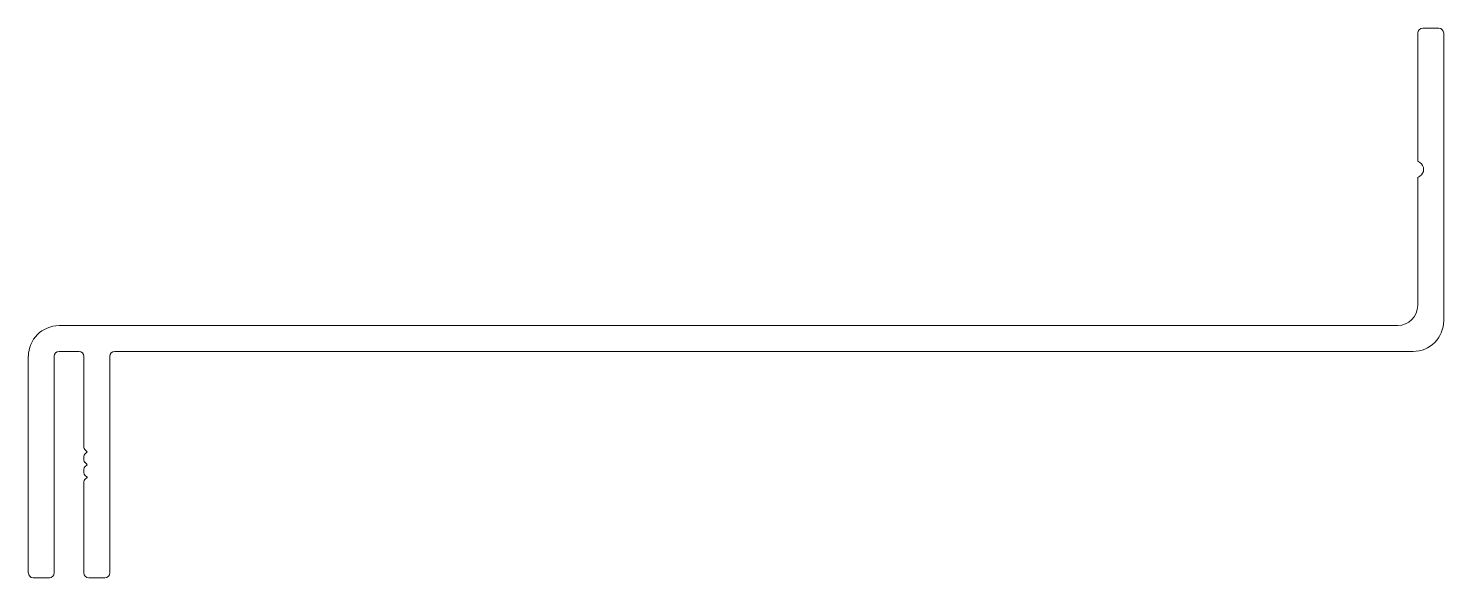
# Model space of a CAD drawing. Header units: inches. Extents: x -48 to 63, y 0 to 43.
import ezdxf

# ---------------------------------------------------------------- set-up
doc = ezdxf.new("R2010")
doc.units = ezdxf.units.IN
doc.header["$MEASUREMENT"] = 0
doc.layers.add('Visible (ANSI)', color=7, linetype='Continuous', lineweight=13)

msp = doc.modelspace()

# ---------------------------------------------------------------- linework, layer by layer
at = {"layer": 'Visible (ANSI)', "color": 4}
for p, q in [((60.76, 32.26), (60.76, 42.33)), ((61.14, 42.71), (62.41, 42.71)), ((62.79, 42.33), (62.79, 19.72)), ((60.91, 32.16), (60.76, 32.26)), ((60.76, 30.99), (60.91, 31.08)), ((60.76, 20.92), (60.76, 30.99)), ((-45.92, 19.34), (59.18, 19.34)), ((-48.34, -0.09), (-48.34, 16.93)), ((-46.3, 16.93), (-46.3, -0.09)), ((-44.35, 17.31), (-45.92, 17.31)), ((-43.97, 9.77), (-43.97, 16.93)), ((-43.97, 16.93), (-43.97, 16.93)), ((-41.93, 16.93), (-41.93, -0.09)), ((60.38, 17.31), (-41.55, 17.31)), ((-43.97, 8.77), (-43.97, 9.07)), ((-43.72, 9.42), (-43.89, 9.6)), ((-43.89, 9.24), (-43.72, 9.41)), ((-43.97, 7.77), (-43.97, 8.07)), ((-43.97, 8.07), (-43.97, 7.77)), ((-43.97, 7.77), (-43.97, 8.07)), ((-43.97, 8.07), (-43.97, 7.77)), ((-43.97, 7.77), (-43.97, 8.07)), ((-43.72, 8.43), (-43.89, 8.6)), ((-43.89, 8.24), (-43.72, 8.41)), ((-43.97, -0.09), (-43.97, 7.07)), ((-43.97, 7.07), (-43.97, 7.07)), ((-43.97, 7.07), (-43.97, 7.07)), ((-43.97, 7.07), (-43.97, 7.07)), ((-43.72, 7.43), (-43.89, 7.6)), ((-43.89, 7.24), (-43.72, 7.41)), ((-46.68, -0.47), (-47.95, -0.47)), ((-42.32, -0.47), (-43.59, -0.47))]:
    msp.add_line(p, q, dxfattribs=at)
for centre, radius, start, end in [((61.14, 42.33), 0.381, 90, 180), ((62.41, 42.33), 0.381, 0, 90), ((60.58, 31.62), 0.635, 302.0054, 57.9946), ((59.18, 20.92), 1.57, 270, 360), ((-45.92, 16.93), 2.41, 90, 180), ((60.38, 19.72), 2.41, 270, 0), ((-45.92, 16.93), 0.381, 90, 180), ((-44.35, 16.93), 0.381, 0, 90), ((-41.55, 16.93), 0.381, 90, 180), ((-43.72, 9.77), 0.25, 180, 225), ((-43.72, 9.07), 0.25, 135, 180), ((-43.73, 9.42), 0.008, 315, 45), ((-43.72, 8.77), 0.25, 180, 225), ((-43.72, 8.07), 0.25, 135, 180), ((-43.73, 8.42), 0.008, 315, 45), ((-43.72, 7.77), 0.25, 180, 225), ((-43.72, 7.07), 0.25, 135, 180), ((-43.73, 7.42), 0.008, 315, 45), ((-47.95, -0.09), 0.381, 180, 270), ((-46.68, -0.09), 0.381, 270, 0), ((-43.59, -0.09), 0.381, 180, 270), ((-42.32, -0.09), 0.381, 270, 0)]:
    msp.add_arc(centre, radius, start, end, dxfattribs=at)

doc.saveas('drawing.dxf')
